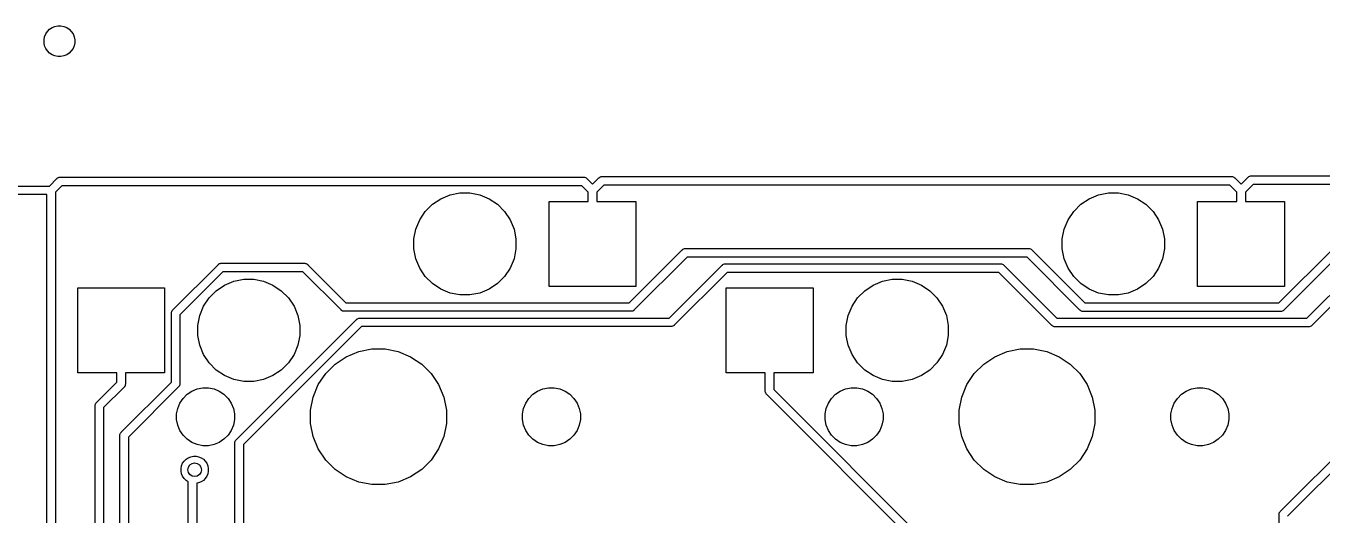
# Model space of a CAD drawing. Extents: x 1.2 to 14.9, y -4.9 to -0.3.
# Drawn here: x 12.63 to 14.129, y -0.849 to -0.283 of the extents above; entities that cross this region are included whole.
import ezdxf

# ---------------------------------------------------------------- set-up
doc = ezdxf.new("R2010")
doc.units = 0
doc.header["$MEASUREMENT"] = 0
doc.layers.add('BLACK', color=7, linetype='CONTINUOUS')

msp = doc.modelspace()

# ---------------------------------------------------------------- linework, layer by layer
at = {"layer": 'BLACK', "linetype": 'CONTINUOUS'}
for p, q in [((12.6577, -0.286672), (12.6606, -0.284733)), ((12.6606, -0.284733), (12.6638, -0.283397)), ((12.6638, -0.283397), (12.6672, -0.282717)), ((12.6672, -0.282717), (12.6707, -0.282717)), ((12.6707, -0.282717), (12.6741, -0.283397)), ((12.6741, -0.283397), (12.6774, -0.284733)), ((12.6774, -0.284733), (12.6803, -0.286672)), ((12.6513, -0.298688), (12.6519, -0.295265)), ((12.6513, -0.302178), (12.6513, -0.298688)), ((12.6519, -0.295265), (12.6533, -0.292041)), ((12.6533, -0.292041), (12.6552, -0.289139)), ((12.6552, -0.289139), (12.6577, -0.286672)), ((12.6803, -0.286672), (12.6827, -0.289139)), ((12.6827, -0.289139), (12.6847, -0.292041)), ((12.6847, -0.292041), (12.686, -0.295265)), ((12.686, -0.295265), (12.6867, -0.298688)), ((12.6867, -0.298688), (12.6867, -0.302178)), ((12.6519, -0.305601), (12.6513, -0.302178)), ((12.6533, -0.308825), (12.6519, -0.305601)), ((12.6552, -0.311727), (12.6533, -0.308825)), ((12.6577, -0.314194), (12.6552, -0.311727)), ((12.6606, -0.316133), (12.6577, -0.314194)), ((12.6803, -0.314194), (12.6774, -0.316133)), ((12.6827, -0.311727), (12.6803, -0.314194)), ((12.6847, -0.308825), (12.6827, -0.311727)), ((12.686, -0.305601), (12.6847, -0.308825)), ((12.6867, -0.302178), (12.686, -0.305601)), ((12.6638, -0.317469), (12.6606, -0.316133)), ((12.6672, -0.31815), (12.6638, -0.317469)), ((12.6707, -0.31815), (12.6672, -0.31815)), ((12.6741, -0.317469), (12.6707, -0.31815)), ((12.6774, -0.316133), (12.6741, -0.317469)), ((12.6574, -0.468059), (12.666, -0.459427)), ((12.666, -0.459427), (12.6662, -0.45924)), ((12.6662, -0.45924), (12.6664, -0.459086)), ((12.6664, -0.459086), (12.6669, -0.458625)), ((12.6664, -0.459086), (12.6664, -0.459086)), ((12.6669, -0.458625), (12.6678, -0.458168)), ((12.6669, -0.458625), (12.6669, -0.458625)), ((12.6669, -0.458625), (12.6669, -0.458625)), ((12.6678, -0.458168), (12.6687, -0.457886)), ((12.6687, -0.457886), (12.6695, -0.457815)), ((12.6695, -0.457815), (12.6697, -0.457791)), ((12.6695, -0.457815), (12.6695, -0.457815)), ((12.6697, -0.457791), (12.6699, -0.457815)), ((12.6699, -0.457815), (13.2751, -0.457815)), ((13.2751, -0.457815), (13.2754, -0.457791)), ((13.2754, -0.457791), (13.2756, -0.457815)), ((13.2756, -0.457815), (13.2756, -0.457815)), ((13.2756, -0.457815), (13.2764, -0.457886)), ((13.2764, -0.457886), (13.2773, -0.458168)), ((13.2773, -0.458168), (13.2781, -0.458625)), ((13.2781, -0.458625), (13.2789, -0.45924)), ((13.2789, -0.45924), (13.279, -0.459427)), ((13.279, -0.459427), (13.2856, -0.466021)), ((13.2856, -0.466021), (13.293, -0.458663)), ((13.293, -0.458663), (13.2931, -0.458476)), ((13.2931, -0.458476), (13.2933, -0.458322)), ((13.2933, -0.458322), (13.2939, -0.457861)), ((13.2933, -0.458322), (13.2933, -0.458322)), ((13.2939, -0.457861), (13.2947, -0.457404)), ((13.2947, -0.457404), (13.2951, -0.457311)), ((13.2951, -0.457311), (13.2957, -0.457122)), ((13.2957, -0.457122), (13.2964, -0.457051)), ((13.2964, -0.457051), (13.2966, -0.457027)), ((13.2964, -0.457051), (13.2964, -0.457051)), ((13.2966, -0.457027), (13.2969, -0.457051)), ((13.2969, -0.457051), (14.0244, -0.457051)), ((14.0244, -0.457051), (14.0246, -0.457027)), ((14.0246, -0.457027), (14.0249, -0.457051)), ((14.0249, -0.457051), (14.0249, -0.457051)), ((14.0249, -0.457051), (14.0256, -0.457122)), ((14.0256, -0.457122), (14.0265, -0.457404)), ((14.0265, -0.457404), (14.0274, -0.457861)), ((14.0274, -0.457861), (14.0281, -0.458476)), ((14.0281, -0.458476), (14.0283, -0.458664)), ((14.0283, -0.458664), (14.0356, -0.466021)), ((14.0356, -0.466021), (14.0438, -0.457829)), ((14.0438, -0.457829), (14.044, -0.457641)), ((14.044, -0.457641), (14.0442, -0.457487)), ((14.0442, -0.457487), (14.0447, -0.457026)), ((14.0442, -0.457487), (14.0442, -0.457487)), ((14.0447, -0.457026), (14.0456, -0.456569)), ((14.0447, -0.457026), (14.0447, -0.457026)), ((14.0447, -0.457026), (14.0447, -0.457026)), ((14.0456, -0.456569), (14.0465, -0.456288)), ((14.0465, -0.456288), (14.0472, -0.456217)), ((14.0472, -0.456217), (14.0475, -0.456193)), ((14.0472, -0.456217), (14.0472, -0.456217)), ((14.0475, -0.456193), (14.0477, -0.456217)), ((14.0477, -0.456217), (14.7685, -0.456217)), ((12.3455, -0.468059), (12.6574, -0.468059)), ((12.6545, -0.477902), (12.3484, -0.477902)), ((12.6545, -0.906708), (12.6545, -0.477902)), ((12.6717, -0.467657), (12.6644, -0.475019)), ((12.6644, -0.475019), (12.6644, -0.90491)), ((13.2733, -0.467657), (12.6717, -0.467657)), ((13.11, -0.482666), (13.1208, -0.478214)), ((13.1208, -0.478214), (13.1322, -0.475945)), ((13.1322, -0.475945), (13.1438, -0.475945)), ((13.1438, -0.475945), (13.1552, -0.478214)), ((13.1552, -0.478214), (13.166, -0.482666)), ((13.2807, -0.475019), (13.2733, -0.467657)), ((13.2807, -0.485787), (13.2807, -0.475019)), ((13.2987, -0.466894), (13.2906, -0.475019)), ((13.2906, -0.475019), (13.2906, -0.485787)), ((14.0226, -0.466894), (13.2987, -0.466894)), ((13.86, -0.482666), (13.8708, -0.478214)), ((13.8708, -0.478214), (13.8822, -0.475945)), ((13.8822, -0.475945), (13.8938, -0.475945)), ((13.8938, -0.475945), (13.9052, -0.478214)), ((13.9052, -0.478214), (13.916, -0.482666)), ((14.0307, -0.475019), (14.0226, -0.466894)), ((14.0307, -0.485787), (14.0307, -0.475019)), ((14.0495, -0.466059), (14.0406, -0.475019)), ((14.0406, -0.475019), (14.0406, -0.485787)), ((14.7667, -0.466059), (14.0495, -0.466059)), ((13.0921, -0.497355), (13.1003, -0.489129)), ((13.1003, -0.489129), (13.11, -0.482666)), ((13.166, -0.482666), (13.1756, -0.489129)), ((13.1756, -0.489129), (13.1839, -0.497355)), ((13.2354, -0.584213), (13.2354, -0.485787)), ((13.2354, -0.485787), (13.2807, -0.485787)), ((13.2906, -0.485787), (13.3358, -0.485787)), ((13.3358, -0.485787), (13.3358, -0.584213)), ((13.8421, -0.497355), (13.8503, -0.489129)), ((13.8503, -0.489129), (13.86, -0.482666)), ((13.916, -0.482666), (13.9256, -0.489129)), ((13.9256, -0.489129), (13.9339, -0.497355)), ((13.9854, -0.584213), (13.9854, -0.485787)), ((13.9854, -0.485787), (14.0307, -0.485787)), ((14.0406, -0.485787), (14.0858, -0.485787)), ((14.0858, -0.485787), (14.0858, -0.584213)), ((13.0812, -0.517774), (13.0857, -0.507027)), ((13.0857, -0.507027), (13.0921, -0.497355)), ((13.1839, -0.497355), (13.1903, -0.507027)), ((13.1903, -0.507027), (13.1948, -0.517774)), ((13.8312, -0.517774), (13.8357, -0.507027)), ((13.8357, -0.507027), (13.8421, -0.497355)), ((13.9339, -0.497355), (13.9403, -0.507027)), ((13.9403, -0.507027), (13.9448, -0.517774)), ((13.0789, -0.529184), (13.0812, -0.517774)), ((13.1948, -0.517774), (13.197, -0.529184)), ((13.8289, -0.529184), (13.8312, -0.517774)), ((13.9448, -0.517774), (13.947, -0.529184)), ((13.0789, -0.540816), (13.0789, -0.529184)), ((13.197, -0.529184), (13.197, -0.540816)), ((13.8289, -0.540816), (13.8289, -0.529184)), ((13.947, -0.529184), (13.947, -0.540816)), ((13.0812, -0.552226), (13.0789, -0.540816)), ((13.0857, -0.562973), (13.0812, -0.552226)), ((13.1948, -0.552226), (13.1903, -0.562973)), ((13.197, -0.540816), (13.1948, -0.552226)), ((13.3281, -0.603102), (13.3892, -0.541994)), ((13.3949, -0.550224), (13.3338, -0.611333)), ((13.3892, -0.541994), (13.3894, -0.541806)), ((13.3894, -0.541806), (13.3895, -0.541653)), ((13.3895, -0.541653), (13.3901, -0.541191)), ((13.3895, -0.541653), (13.3895, -0.541653)), ((13.3901, -0.541191), (13.391, -0.540735)), ((13.391, -0.540735), (13.3919, -0.540453)), ((13.3919, -0.540453), (13.3926, -0.540382)), ((13.3926, -0.540382), (13.3929, -0.540358)), ((13.3926, -0.540382), (13.3926, -0.540382)), ((13.3929, -0.540358), (13.3931, -0.540382)), ((13.3931, -0.540382), (13.7899, -0.540382)), ((13.7881, -0.550224), (13.3949, -0.550224)), ((13.8493, -0.611474), (13.7881, -0.550224)), ((13.7899, -0.540382), (13.7901, -0.540358)), ((13.7901, -0.540358), (13.7903, -0.540382)), ((13.7903, -0.540382), (13.7903, -0.540382)), ((13.7903, -0.540382), (13.7911, -0.540453)), ((13.7911, -0.540453), (13.792, -0.540735)), ((13.792, -0.540735), (13.7928, -0.541191)), ((13.7928, -0.541191), (13.7936, -0.541806)), ((13.7936, -0.541806), (13.7937, -0.541994)), ((13.7937, -0.541994), (13.855, -0.603244)), ((13.8312, -0.552226), (13.8289, -0.540816)), ((13.8357, -0.562973), (13.8312, -0.552226)), ((13.9448, -0.552226), (13.9403, -0.562973)), ((13.947, -0.540816), (13.9448, -0.552226)), ((14.0794, -0.603244), (14.1409, -0.541734)), ((14.1466, -0.549965), (14.0851, -0.611474)), ((12.8002, -0.611255), (12.8524, -0.558982)), ((12.8581, -0.567213), (12.8084, -0.616944)), ((12.8524, -0.558982), (12.8526, -0.558795)), ((12.8526, -0.558795), (12.8528, -0.558641)), ((12.8528, -0.558641), (12.8533, -0.55818)), ((12.8533, -0.55818), (12.8542, -0.557723)), ((12.8542, -0.557723), (12.8551, -0.557441)), ((12.8551, -0.557441), (12.8558, -0.55737)), ((12.8558, -0.55737), (12.8561, -0.557346)), ((12.8558, -0.55737), (12.8558, -0.55737)), ((12.8561, -0.557346), (12.8563, -0.55737)), ((12.8563, -0.55737), (12.9524, -0.55737)), ((12.9506, -0.567213), (12.8581, -0.567213)), ((12.9947, -0.611333), (12.9506, -0.567213)), ((12.9524, -0.55737), (12.9526, -0.557346)), ((12.9526, -0.557346), (12.9528, -0.55737)), ((12.9528, -0.55737), (12.9528, -0.55737)), ((12.9528, -0.55737), (12.9536, -0.557441)), ((12.9536, -0.557441), (12.9545, -0.557723)), ((12.9545, -0.557723), (12.9553, -0.55818)), ((12.9553, -0.55818), (12.9561, -0.558795)), ((12.9561, -0.558795), (12.9562, -0.558982)), ((12.9562, -0.558982), (13.0004, -0.603102)), ((13.0921, -0.572645), (13.0857, -0.562973)), ((13.1903, -0.562973), (13.1839, -0.572645)), ((13.3743, -0.620835), (13.4354, -0.559726)), ((13.4411, -0.567957), (13.38, -0.629065)), ((13.4354, -0.559726), (13.4355, -0.559539)), ((13.4355, -0.559539), (13.4357, -0.559385)), ((13.4357, -0.559385), (13.4363, -0.558924)), ((13.4357, -0.559385), (13.4357, -0.559385)), ((13.4363, -0.558924), (13.4371, -0.558467)), ((13.4371, -0.558467), (13.4381, -0.558185)), ((13.4381, -0.558185), (13.4388, -0.558114)), ((13.4388, -0.558114), (13.439, -0.55809)), ((13.4388, -0.558114), (13.4388, -0.558114)), ((13.439, -0.55809), (13.4393, -0.558114)), ((13.4393, -0.558114), (13.7574, -0.558114)), ((13.7556, -0.567957), (13.4411, -0.567957)), ((13.8169, -0.629207), (13.7556, -0.567957)), ((13.7574, -0.558114), (13.7577, -0.55809)), ((13.7577, -0.55809), (13.7579, -0.558114)), ((13.7579, -0.558114), (13.7579, -0.558114)), ((13.7579, -0.558114), (13.7586, -0.558185)), ((13.7586, -0.558185), (13.7596, -0.558467)), ((13.7596, -0.558467), (13.7604, -0.558924)), ((13.7604, -0.558924), (13.7612, -0.559539)), ((13.7612, -0.559539), (13.7613, -0.559727)), ((13.7613, -0.559727), (13.8226, -0.620976)), ((13.8421, -0.572645), (13.8357, -0.562973)), ((13.9403, -0.562973), (13.9339, -0.572645)), ((14.1118, -0.620976), (14.1733, -0.559466)), ((14.179, -0.567697), (14.1175, -0.629207)), ((12.8503, -0.589129), (12.86, -0.582666)), ((12.86, -0.582666), (12.8708, -0.578214)), ((12.8708, -0.578214), (12.8822, -0.575945)), ((12.8822, -0.575945), (12.8938, -0.575945)), ((12.8938, -0.575945), (12.9052, -0.578214)), ((12.9052, -0.578214), (12.916, -0.582666)), ((12.916, -0.582666), (12.9256, -0.589129)), ((13.1003, -0.580871), (13.0921, -0.572645)), ((13.11, -0.587334), (13.1003, -0.580871)), ((13.1756, -0.580871), (13.166, -0.587334)), ((13.1839, -0.572645), (13.1756, -0.580871)), ((13.3358, -0.584213), (13.2354, -0.584213)), ((13.6003, -0.589129), (13.61, -0.582666)), ((13.61, -0.582666), (13.6208, -0.578214)), ((13.6208, -0.578214), (13.6322, -0.575945)), ((13.6322, -0.575945), (13.6438, -0.575945)), ((13.6438, -0.575945), (13.6552, -0.578214)), ((13.6552, -0.578214), (13.666, -0.582666)), ((13.666, -0.582666), (13.6756, -0.589129)), ((13.8503, -0.580871), (13.8421, -0.572645)), ((13.86, -0.587334), (13.8503, -0.580871)), ((13.9256, -0.580871), (13.916, -0.587334)), ((13.9339, -0.572645), (13.9256, -0.580871)), ((14.0858, -0.584213), (13.9854, -0.584213)), ((12.6902, -0.684213), (12.6902, -0.585787)), ((12.6902, -0.585787), (12.7906, -0.585787)), ((12.7906, -0.585787), (12.7906, -0.684213)), ((12.8357, -0.607027), (12.8421, -0.597355)), ((12.8421, -0.597355), (12.8503, -0.589129)), ((12.9256, -0.589129), (12.9339, -0.597355)), ((12.9339, -0.597355), (12.9403, -0.607027)), ((13.1208, -0.591786), (13.11, -0.587334)), ((13.1322, -0.594055), (13.1208, -0.591786)), ((13.1438, -0.594055), (13.1322, -0.594055)), ((13.1552, -0.591786), (13.1438, -0.594055)), ((13.166, -0.587334), (13.1552, -0.591786)), ((13.4402, -0.684213), (13.4402, -0.585787)), ((13.4402, -0.585787), (13.5406, -0.585787)), ((13.5406, -0.585787), (13.5406, -0.684213)), ((13.5857, -0.607027), (13.5921, -0.597355)), ((13.5921, -0.597355), (13.6003, -0.589129)), ((13.6756, -0.589129), (13.6839, -0.597355)), ((13.6839, -0.597355), (13.6903, -0.607027)), ((13.8708, -0.591786), (13.86, -0.587334)), ((13.8822, -0.594055), (13.8708, -0.591786)), ((13.8938, -0.594055), (13.8822, -0.594055)), ((13.9052, -0.591786), (13.8938, -0.594055)), ((13.916, -0.587334), (13.9052, -0.591786)), ((12.7986, -0.613941), (12.7989, -0.613013)), ((12.7986, -0.614664), (12.7986, -0.613941)), ((12.7989, -0.613013), (12.7994, -0.612158)), ((12.7994, -0.612158), (12.8, -0.611409)), ((12.8, -0.611409), (12.8002, -0.611255)), ((12.8312, -0.617774), (12.8357, -0.607027)), ((12.9403, -0.607027), (12.9448, -0.617774)), ((12.9948, -0.61152), (12.9947, -0.611333)), ((12.995, -0.611674), (12.9948, -0.61152)), ((12.9954, -0.612016), (12.995, -0.611674)), ((12.995, -0.611674), (12.995, -0.611674)), ((12.9956, -0.612135), (12.9954, -0.612016)), ((12.9964, -0.612592), (12.9956, -0.612135)), ((12.9974, -0.612874), (12.9964, -0.612592)), ((12.9981, -0.612945), (12.9974, -0.612874)), ((12.9983, -0.612969), (12.9981, -0.612945)), ((12.9981, -0.612945), (12.9981, -0.612945)), ((12.9986, -0.612945), (12.9983, -0.612969)), ((13.3299, -0.612945), (12.9986, -0.612945)), ((13.0004, -0.603102), (13.3281, -0.603102)), ((13.3301, -0.612969), (13.3299, -0.612945)), ((13.3304, -0.612945), (13.3301, -0.612969)), ((13.3311, -0.612874), (13.3304, -0.612945)), ((13.3304, -0.612945), (13.3304, -0.612945)), ((13.332, -0.612592), (13.3311, -0.612874)), ((13.3329, -0.612135), (13.332, -0.612592)), ((13.3336, -0.61152), (13.3329, -0.612135)), ((13.3338, -0.611333), (13.3336, -0.61152)), ((13.5812, -0.617774), (13.5857, -0.607027)), ((13.6903, -0.607027), (13.6948, -0.617774)), ((13.8495, -0.611662), (13.8493, -0.611474)), ((13.8497, -0.611816), (13.8495, -0.611662)), ((13.8502, -0.612277), (13.8497, -0.611816)), ((13.8504, -0.612387), (13.8502, -0.612277)), ((13.8511, -0.612734), (13.8504, -0.612387)), ((13.852, -0.613015), (13.8511, -0.612734)), ((13.8527, -0.613087), (13.852, -0.613015)), ((13.853, -0.61311), (13.8527, -0.613087)), ((13.8527, -0.613087), (13.8527, -0.613087)), ((13.8532, -0.613087), (13.853, -0.61311)), ((14.0812, -0.613087), (13.8532, -0.613087)), ((13.855, -0.603244), (14.0794, -0.603244)), ((14.0814, -0.61311), (14.0812, -0.613087)), ((14.0817, -0.613087), (14.0814, -0.61311)), ((14.0824, -0.613015), (14.0817, -0.613087)), ((14.0817, -0.613087), (14.0817, -0.613087)), ((14.0833, -0.612734), (14.0824, -0.613015)), ((14.0842, -0.612277), (14.0833, -0.612734)), ((14.0849, -0.611662), (14.0842, -0.612277)), ((14.0851, -0.611474), (14.0849, -0.611662)), ((12.7985, -0.614906), (12.7986, -0.614664)), ((12.7986, -0.615147), (12.7985, -0.614906)), ((12.7986, -0.614664), (12.7986, -0.614664)), ((12.7986, -0.69478), (12.7986, -0.615147)), ((12.8084, -0.616944), (12.8084, -0.696578)), ((12.8289, -0.629184), (12.8312, -0.617774)), ((12.8289, -0.640816), (12.8289, -0.629184)), ((12.8735, -0.761558), (13.0126, -0.622447)), ((12.9448, -0.617774), (12.947, -0.629184)), ((12.947, -0.629184), (12.947, -0.640816)), ((13.0126, -0.622447), (13.0128, -0.622259)), ((13.0128, -0.622259), (13.0133, -0.62187)), ((13.0133, -0.62187), (13.0135, -0.621644)), ((13.0135, -0.621644), (13.0144, -0.621187)), ((13.0144, -0.621187), (13.0153, -0.620906)), ((13.0153, -0.620906), (13.016, -0.620835)), ((13.016, -0.620835), (13.0161, -0.620835)), ((13.0161, -0.620835), (13.0163, -0.620811)), ((13.0163, -0.620811), (13.0165, -0.620835)), ((13.0165, -0.620835), (13.3743, -0.620835)), ((13.3798, -0.629253), (13.3791, -0.629868)), ((13.38, -0.629065), (13.3798, -0.629253)), ((13.5789, -0.629184), (13.5812, -0.617774)), ((13.5789, -0.640816), (13.5789, -0.629184)), ((13.6948, -0.617774), (13.697, -0.629184)), ((13.697, -0.629184), (13.697, -0.640816)), ((13.817, -0.629394), (13.8169, -0.629207)), ((13.8172, -0.629548), (13.817, -0.629394)), ((13.8178, -0.630009), (13.8172, -0.629548)), ((13.8226, -0.620976), (14.1118, -0.620976)), ((14.1173, -0.629394), (14.1166, -0.630009)), ((14.1175, -0.629207), (14.1173, -0.629394)), ((12.8312, -0.652226), (12.8289, -0.640816)), ((13.0183, -0.630677), (12.8818, -0.767247)), ((12.947, -0.640816), (12.9448, -0.652226)), ((13.3761, -0.630677), (13.0183, -0.630677)), ((13.3763, -0.630701), (13.3761, -0.630677)), ((13.3765, -0.630677), (13.3763, -0.630701)), ((13.3773, -0.630606), (13.3765, -0.630677)), ((13.3765, -0.630677), (13.3765, -0.630677)), ((13.3782, -0.630325), (13.3773, -0.630606)), ((13.3791, -0.629868), (13.3782, -0.630325)), ((13.5812, -0.652226), (13.5789, -0.640816)), ((13.697, -0.640816), (13.6948, -0.652226)), ((13.8181, -0.63015), (13.8178, -0.630009)), ((13.8187, -0.630466), (13.8181, -0.63015)), ((13.8196, -0.630748), (13.8187, -0.630466)), ((13.8203, -0.630819), (13.8196, -0.630748)), ((13.8205, -0.630843), (13.8203, -0.630819)), ((13.8203, -0.630819), (13.8203, -0.630819)), ((13.8208, -0.630819), (13.8205, -0.630843)), ((14.1136, -0.630819), (13.8208, -0.630819)), ((14.1138, -0.630843), (14.1136, -0.630819)), ((14.1141, -0.630819), (14.1138, -0.630843)), ((14.1148, -0.630748), (14.1141, -0.630819)), ((14.1141, -0.630819), (14.1141, -0.630819)), ((14.1157, -0.630466), (14.1148, -0.630748)), ((14.1166, -0.630009), (14.1157, -0.630466)), ((12.8357, -0.662973), (12.8312, -0.652226)), ((12.9448, -0.652226), (12.9403, -0.662973)), ((13.0008, -0.665434), (13.0151, -0.659517)), ((13.0151, -0.659517), (13.0303, -0.6565)), ((13.0303, -0.6565), (13.0457, -0.6565)), ((13.0457, -0.6565), (13.0609, -0.659517)), ((13.0609, -0.659517), (13.0752, -0.665434)), ((13.5857, -0.662973), (13.5812, -0.652226)), ((13.6948, -0.652226), (13.6903, -0.662973)), ((13.7508, -0.665434), (13.7651, -0.659517)), ((13.7651, -0.659517), (13.7803, -0.6565)), ((13.7803, -0.6565), (13.7957, -0.6565)), ((13.7957, -0.6565), (13.8109, -0.659517)), ((13.8109, -0.659517), (13.8252, -0.665434)), ((12.8421, -0.672645), (12.8357, -0.662973)), ((12.8503, -0.680871), (12.8421, -0.672645)), ((12.9339, -0.672645), (12.9256, -0.680871)), ((12.9403, -0.662973), (12.9339, -0.672645)), ((12.977, -0.684959), (12.988, -0.674025)), ((12.988, -0.674025), (13.0008, -0.665434)), ((13.0752, -0.665434), (13.088, -0.674025)), ((13.088, -0.674025), (13.099, -0.684959)), ((13.5921, -0.672645), (13.5857, -0.662973)), ((13.6003, -0.680871), (13.5921, -0.672645)), ((13.6839, -0.672645), (13.6756, -0.680871)), ((13.6903, -0.662973), (13.6839, -0.672645)), ((13.727, -0.684959), (13.738, -0.674025)), ((13.738, -0.674025), (13.7508, -0.665434)), ((13.8252, -0.665434), (13.838, -0.674025)), ((13.838, -0.674025), (13.849, -0.684959)), ((12.7354, -0.684213), (12.6902, -0.684213)), ((12.7354, -0.694981), (12.7354, -0.684213)), ((12.7906, -0.684213), (12.7453, -0.684213)), ((12.7453, -0.684213), (12.7453, -0.696779)), ((12.86, -0.687334), (12.8503, -0.680871)), ((12.8708, -0.691786), (12.86, -0.687334)), ((12.916, -0.687334), (12.9052, -0.691786)), ((12.9256, -0.680871), (12.916, -0.687334)), ((12.9684, -0.697816), (12.977, -0.684959)), ((13.099, -0.684959), (13.1076, -0.697816)), ((13.4854, -0.684213), (13.4402, -0.684213)), ((13.4854, -0.705353), (13.4854, -0.684213)), ((13.5406, -0.684213), (13.4953, -0.684213)), ((13.4953, -0.684213), (13.4953, -0.703556)), ((13.61, -0.687334), (13.6003, -0.680871)), ((13.6208, -0.691786), (13.61, -0.687334)), ((13.666, -0.687334), (13.6552, -0.691786)), ((13.6756, -0.680871), (13.666, -0.687334)), ((13.7184, -0.697816), (13.727, -0.684959)), ((13.849, -0.684959), (13.8576, -0.697816)), ((12.7119, -0.718495), (12.7354, -0.694981)), ((12.7437, -0.70067), (12.7201, -0.724184)), ((12.7405, -0.752853), (12.7986, -0.69478)), ((12.7439, -0.700516), (12.7437, -0.70067)), ((12.744, -0.700329), (12.7439, -0.700516)), ((12.7445, -0.699767), (12.744, -0.700329)), ((12.744, -0.700329), (12.744, -0.700329)), ((12.7449, -0.698912), (12.7445, -0.699767)), ((12.745, -0.698681), (12.7449, -0.698912)), ((12.7452, -0.697984), (12.745, -0.698681)), ((12.7453, -0.697261), (12.7452, -0.697984)), ((12.7453, -0.696779), (12.7453, -0.69702)), ((12.7453, -0.69702), (12.7453, -0.697261)), ((12.7453, -0.697261), (12.7453, -0.697261)), ((12.8068, -0.700469), (12.7487, -0.758542)), ((12.807, -0.700316), (12.8068, -0.700469)), ((12.8071, -0.700128), (12.807, -0.700316)), ((12.8076, -0.699566), (12.8071, -0.700128)), ((12.808, -0.698711), (12.8076, -0.699566)), ((12.8081, -0.698494), (12.808, -0.698711)), ((12.8083, -0.697784), (12.8081, -0.698494)), ((12.8084, -0.69706), (12.8083, -0.697784)), ((12.8084, -0.696578), (12.8084, -0.696819)), ((12.8084, -0.696819), (12.8084, -0.69706)), ((12.8084, -0.69706), (12.8084, -0.69706)), ((12.8221, -0.705313), (12.8282, -0.702787)), ((12.8282, -0.702787), (12.8347, -0.7015)), ((12.8347, -0.7015), (12.8413, -0.7015)), ((12.8413, -0.7015), (12.8478, -0.702787)), ((12.8478, -0.702787), (12.8539, -0.705313)), ((12.8822, -0.694055), (12.8708, -0.691786)), ((12.8938, -0.694055), (12.8822, -0.694055)), ((12.9052, -0.691786), (12.8938, -0.694055)), ((12.9625, -0.712102), (12.9684, -0.697816)), ((13.1076, -0.697816), (13.1135, -0.712102)), ((13.2221, -0.705313), (13.2282, -0.702787)), ((13.2282, -0.702787), (13.2347, -0.7015)), ((13.2347, -0.7015), (13.2413, -0.7015)), ((13.2413, -0.7015), (13.2478, -0.702787)), ((13.2478, -0.702787), (13.2539, -0.705313)), ((13.4953, -0.703556), (13.9921, -1.2004)), ((13.5721, -0.705313), (13.5782, -0.702787)), ((13.5782, -0.702787), (13.5847, -0.7015)), ((13.5847, -0.7015), (13.5913, -0.7015)), ((13.5913, -0.7015), (13.5978, -0.702787)), ((13.5978, -0.702787), (13.6039, -0.705313)), ((13.6322, -0.694055), (13.6208, -0.691786)), ((13.6438, -0.694055), (13.6322, -0.694055)), ((13.6552, -0.691786), (13.6438, -0.694055)), ((13.7125, -0.712102), (13.7184, -0.697816)), ((13.8576, -0.697816), (13.8635, -0.712102)), ((13.9721, -0.705313), (13.9782, -0.702787)), ((13.9782, -0.702787), (13.9847, -0.7015)), ((13.9847, -0.7015), (13.9913, -0.7015)), ((13.9913, -0.7015), (13.9978, -0.702787)), ((13.9978, -0.702787), (14.0039, -0.705313)), ((14.0811, -0.844314), (14.2304, -0.694981)), ((14.2387, -0.70067), (14.0893, -0.850003)), ((12.7107, -0.720253), (12.7111, -0.719398)), ((12.7111, -0.719398), (12.7116, -0.718837)), ((12.7116, -0.718837), (12.7117, -0.718649)), ((12.7116, -0.718837), (12.7116, -0.718837)), ((12.7117, -0.718649), (12.7119, -0.718495)), ((12.8058, -0.725228), (12.8083, -0.719132)), ((12.8083, -0.719132), (12.812, -0.713645)), ((12.812, -0.713645), (12.8166, -0.708979)), ((12.8166, -0.708979), (12.8221, -0.705313)), ((12.8539, -0.705313), (12.8593, -0.708979)), ((12.8593, -0.708979), (12.864, -0.713645)), ((12.864, -0.713645), (12.8677, -0.719132)), ((12.8677, -0.719132), (12.8702, -0.725228)), ((12.9595, -0.727268), (12.9625, -0.712102)), ((13.1135, -0.712102), (13.1165, -0.727268)), ((13.2058, -0.725228), (13.2083, -0.719132)), ((13.2083, -0.719132), (13.212, -0.713645)), ((13.212, -0.713645), (13.2166, -0.708979)), ((13.2166, -0.708979), (13.2221, -0.705313)), ((13.2539, -0.705313), (13.2593, -0.708979)), ((13.2593, -0.708979), (13.264, -0.713645)), ((13.264, -0.713645), (13.2677, -0.719132)), ((13.2677, -0.719132), (13.2702, -0.725228)), ((13.4854, -0.705594), (13.4854, -0.705353)), ((13.4855, -0.706559), (13.4854, -0.705594)), ((13.4858, -0.707487), (13.4855, -0.706559)), ((13.4862, -0.708342), (13.4858, -0.707487)), ((13.4867, -0.708904), (13.4862, -0.708342)), ((13.4869, -0.709091), (13.4867, -0.708904)), ((13.487, -0.709245), (13.4869, -0.709091)), ((13.9864, -1.20863), (13.487, -0.709245)), ((13.5558, -0.725228), (13.5583, -0.719132)), ((13.5583, -0.719132), (13.562, -0.713645)), ((13.562, -0.713645), (13.5666, -0.708979)), ((13.5666, -0.708979), (13.5721, -0.705313)), ((13.6039, -0.705313), (13.6093, -0.708979)), ((13.6093, -0.708979), (13.614, -0.713645)), ((13.614, -0.713645), (13.6177, -0.719132)), ((13.6177, -0.719132), (13.6202, -0.725228)), ((13.7095, -0.727268), (13.7125, -0.712102)), ((13.8635, -0.712102), (13.8665, -0.727268)), ((13.9558, -0.725228), (13.9583, -0.719132)), ((13.9583, -0.719132), (13.962, -0.713645)), ((13.962, -0.713645), (13.9666, -0.708979)), ((13.9666, -0.708979), (13.9721, -0.705313)), ((14.0039, -0.705313), (14.0093, -0.708979)), ((14.0093, -0.708979), (14.014, -0.713645)), ((14.014, -0.713645), (14.0177, -0.719132)), ((14.0177, -0.719132), (14.0202, -0.725228)), ((12.7103, -0.722146), (12.7104, -0.721181)), ((12.7103, -0.722387), (12.7103, -0.722146)), ((12.7103, -0.937409), (12.7103, -0.722387)), ((12.7104, -0.721181), (12.7107, -0.720253)), ((12.7201, -0.724184), (12.7201, -0.935611)), ((12.8045, -0.731701), (12.8058, -0.725228)), ((12.8045, -0.738299), (12.8045, -0.731701)), ((12.8702, -0.725228), (12.8715, -0.731701)), ((12.8715, -0.731701), (12.8715, -0.738299)), ((12.9595, -0.742732), (12.9595, -0.727268)), ((13.1165, -0.727268), (13.1165, -0.742732)), ((13.2045, -0.731701), (13.2058, -0.725228)), ((13.2045, -0.738299), (13.2045, -0.731701)), ((13.2702, -0.725228), (13.2715, -0.731701)), ((13.2715, -0.731701), (13.2715, -0.738299)), ((13.5545, -0.731701), (13.5558, -0.725228)), ((13.5545, -0.738299), (13.5545, -0.731701)), ((13.6202, -0.725228), (13.6215, -0.731701)), ((13.6215, -0.731701), (13.6215, -0.738299)), ((13.7095, -0.742732), (13.7095, -0.727268)), ((13.8665, -0.727268), (13.8665, -0.742732)), ((13.9545, -0.731701), (13.9558, -0.725228)), ((13.9545, -0.738299), (13.9545, -0.731701)), ((14.0202, -0.725228), (14.0215, -0.731701)), ((14.0215, -0.731701), (14.0215, -0.738299)), ((12.8058, -0.744772), (12.8045, -0.738299)), ((12.8083, -0.750868), (12.8058, -0.744772)), ((12.8702, -0.744772), (12.8677, -0.750868)), ((12.8715, -0.738299), (12.8702, -0.744772)), ((12.9625, -0.757898), (12.9595, -0.742732)), ((13.1165, -0.742732), (13.1135, -0.757898)), ((13.2058, -0.744772), (13.2045, -0.738299)), ((13.2083, -0.750868), (13.2058, -0.744772)), ((13.2702, -0.744772), (13.2677, -0.750868)), ((13.2715, -0.738299), (13.2702, -0.744772)), ((13.5558, -0.744772), (13.5545, -0.738299)), ((13.5583, -0.750868), (13.5558, -0.744772)), ((13.6202, -0.744772), (13.6177, -0.750868)), ((13.6215, -0.738299), (13.6202, -0.744772)), ((13.7125, -0.757898), (13.7095, -0.742732)), ((13.8665, -0.742732), (13.8635, -0.757898)), ((13.9558, -0.744772), (13.9545, -0.738299)), ((13.9583, -0.750868), (13.9558, -0.744772)), ((14.0202, -0.744772), (14.0177, -0.750868)), ((14.0215, -0.738299), (14.0202, -0.744772)), ((12.7388, -0.756504), (12.7389, -0.756263)), ((12.7389, -0.756745), (12.7388, -0.756504)), ((12.7389, -0.755539), (12.7392, -0.754612)), ((12.7389, -0.756262), (12.7389, -0.755539)), ((12.7389, -0.756263), (12.7389, -0.756262)), ((12.7389, -0.908182), (12.7389, -0.756745)), ((12.7392, -0.754612), (12.7397, -0.753757)), ((12.7397, -0.753757), (12.7403, -0.753007)), ((12.7403, -0.753007), (12.7405, -0.752853)), ((12.7487, -0.758542), (12.7487, -0.908182)), ((12.812, -0.756355), (12.8083, -0.750868)), ((12.8166, -0.761021), (12.812, -0.756355)), ((12.8221, -0.764687), (12.8166, -0.761021)), ((12.8593, -0.761021), (12.8539, -0.764687)), ((12.864, -0.756355), (12.8593, -0.761021)), ((12.8677, -0.750868), (12.864, -0.756355)), ((12.8719, -0.765209), (12.872, -0.764244)), ((12.872, -0.764244), (12.8723, -0.763316)), ((12.8723, -0.763316), (12.8727, -0.762461)), ((12.8727, -0.762461), (12.8732, -0.7619)), ((12.8732, -0.7619), (12.8733, -0.761712)), ((12.8732, -0.7619), (12.8732, -0.7619)), ((12.8733, -0.761712), (12.8735, -0.761558)), ((12.9684, -0.772184), (12.9625, -0.757898)), ((13.1135, -0.757898), (13.1076, -0.772184)), ((13.212, -0.756355), (13.2083, -0.750868)), ((13.2166, -0.761021), (13.212, -0.756355)), ((13.2221, -0.764687), (13.2166, -0.761021)), ((13.2593, -0.761021), (13.2539, -0.764687)), ((13.264, -0.756355), (13.2593, -0.761021)), ((13.2677, -0.750868), (13.264, -0.756355)), ((13.562, -0.756355), (13.5583, -0.750868)), ((13.5666, -0.761021), (13.562, -0.756355)), ((13.5721, -0.764687), (13.5666, -0.761021)), ((13.6093, -0.761021), (13.6039, -0.764687)), ((13.614, -0.756355), (13.6093, -0.761021)), ((13.6177, -0.750868), (13.614, -0.756355)), ((13.7184, -0.772184), (13.7125, -0.757898)), ((13.8635, -0.757898), (13.8576, -0.772184)), ((13.962, -0.756355), (13.9583, -0.750868)), ((13.9666, -0.761021), (13.962, -0.756355)), ((13.9721, -0.764687), (13.9666, -0.761021)), ((14.0093, -0.761021), (14.0039, -0.764687)), ((14.014, -0.756355), (14.0093, -0.761021)), ((14.0177, -0.750868), (14.014, -0.756355)), ((12.8282, -0.767213), (12.8221, -0.764687)), ((12.8347, -0.7685), (12.8282, -0.767213)), ((12.8413, -0.7685), (12.8347, -0.7685)), ((12.8478, -0.767213), (12.8413, -0.7685)), ((12.8539, -0.764687), (12.8478, -0.767213)), ((12.8719, -0.76545), (12.8719, -0.765209)), ((12.8719, -0.940823), (12.8719, -0.76545)), ((12.8818, -0.767247), (12.8818, -0.945603)), ((12.977, -0.785041), (12.9684, -0.772184)), ((13.1076, -0.772184), (13.099, -0.785041)), ((13.2282, -0.767213), (13.2221, -0.764687)), ((13.2347, -0.7685), (13.2282, -0.767213)), ((13.2413, -0.7685), (13.2347, -0.7685)), ((13.2478, -0.767213), (13.2413, -0.7685)), ((13.2539, -0.764687), (13.2478, -0.767213)), ((13.5782, -0.767213), (13.5721, -0.764687)), ((13.5847, -0.7685), (13.5782, -0.767213)), ((13.5913, -0.7685), (13.5847, -0.7685)), ((13.5978, -0.767213), (13.5913, -0.7685)), ((13.6039, -0.764687), (13.5978, -0.767213)), ((13.727, -0.785041), (13.7184, -0.772184)), ((13.8576, -0.772184), (13.849, -0.785041)), ((13.9782, -0.767213), (13.9721, -0.764687)), ((13.9847, -0.7685), (13.9782, -0.767213)), ((13.9913, -0.7685), (13.9847, -0.7685)), ((13.9978, -0.767213), (13.9913, -0.7685)), ((14.0039, -0.764687), (13.9978, -0.767213)), ((12.8097, -0.794748), (12.8103, -0.791706)), ((12.8103, -0.791706), (12.8115, -0.78884)), ((12.8115, -0.78884), (12.8132, -0.78626)), ((12.8132, -0.78626), (12.8154, -0.784067)), ((12.8154, -0.784067), (12.818, -0.782344)), ((12.818, -0.782344), (12.8208, -0.781156)), ((12.8208, -0.781156), (12.8239, -0.780551)), ((12.8239, -0.780551), (12.827, -0.780551)), ((12.827, -0.780551), (12.83, -0.781156)), ((12.83, -0.781156), (12.8329, -0.782344)), ((12.8329, -0.782344), (12.8355, -0.784067)), ((12.8355, -0.784067), (12.8377, -0.78626)), ((12.8377, -0.78626), (12.8394, -0.78884)), ((12.8394, -0.78884), (12.8406, -0.791706)), ((12.8406, -0.791706), (12.8412, -0.794748)), ((12.988, -0.795975), (12.977, -0.785041)), ((13.099, -0.785041), (13.088, -0.795975)), ((13.738, -0.795975), (13.727, -0.785041)), ((13.849, -0.785041), (13.838, -0.795975)), ((12.8097, -0.79785), (12.8097, -0.794748)), ((12.8103, -0.800893), (12.8097, -0.79785)), ((12.8115, -0.803759), (12.8103, -0.800893)), ((12.8132, -0.806338), (12.8115, -0.803759)), ((12.8154, -0.808531), (12.8132, -0.806338)), ((12.818, -0.810255), (12.8154, -0.808531)), ((12.8355, -0.808531), (12.8329, -0.810255)), ((12.8377, -0.806338), (12.8355, -0.808531)), ((12.8394, -0.803759), (12.8377, -0.806338)), ((12.8406, -0.800893), (12.8394, -0.803759)), ((12.8412, -0.79785), (12.8406, -0.800893)), ((12.8412, -0.794748), (12.8412, -0.79785)), ((13.0008, -0.804566), (12.988, -0.795975)), ((13.0151, -0.810483), (13.0008, -0.804566)), ((13.0752, -0.804566), (13.0609, -0.810483)), ((13.088, -0.795975), (13.0752, -0.804566)), ((13.7508, -0.804566), (13.738, -0.795975)), ((13.7651, -0.810483), (13.7508, -0.804566)), ((13.8252, -0.804566), (13.8109, -0.810483)), ((13.838, -0.795975), (13.8252, -0.804566)), ((12.818, -0.810258), (12.818, -0.810255)), ((12.818, -0.951099), (12.818, -0.810258)), ((12.83, -0.811442), (12.8278, -0.81188)), ((12.8278, -0.81188), (12.8278, -0.951099)), ((12.8329, -0.810255), (12.83, -0.811442)), ((13.0303, -0.8135), (13.0151, -0.810483)), ((13.0457, -0.8135), (13.0303, -0.8135)), ((13.0609, -0.810483), (13.0457, -0.8135)), ((13.7803, -0.8135), (13.7651, -0.810483)), ((13.7957, -0.8135), (13.7803, -0.8135)), ((13.8109, -0.810483), (13.7957, -0.8135)), ((14.0795, -0.847723), (14.0796, -0.847)), ((14.0795, -0.847724), (14.0795, -0.847723)), ((14.0795, -0.847965), (14.0795, -0.847724)), ((14.0795, -0.848206), (14.0795, -0.847965)), ((14.0795, -1.17026), (14.0795, -0.848206)), ((14.0796, -0.847), (14.0798, -0.846072)), ((14.0798, -0.846072), (14.0803, -0.845217)), ((14.0803, -0.845217), (14.0809, -0.844468)), ((14.0809, -0.844468), (14.0811, -0.844314))]:
    msp.add_line(p, q, dxfattribs=at)
at = {"layer": 'BLACK'}
msp.add_circle((12.8254, -0.796299), 0.007874, dxfattribs=at)

doc.saveas('drawing.dxf')
